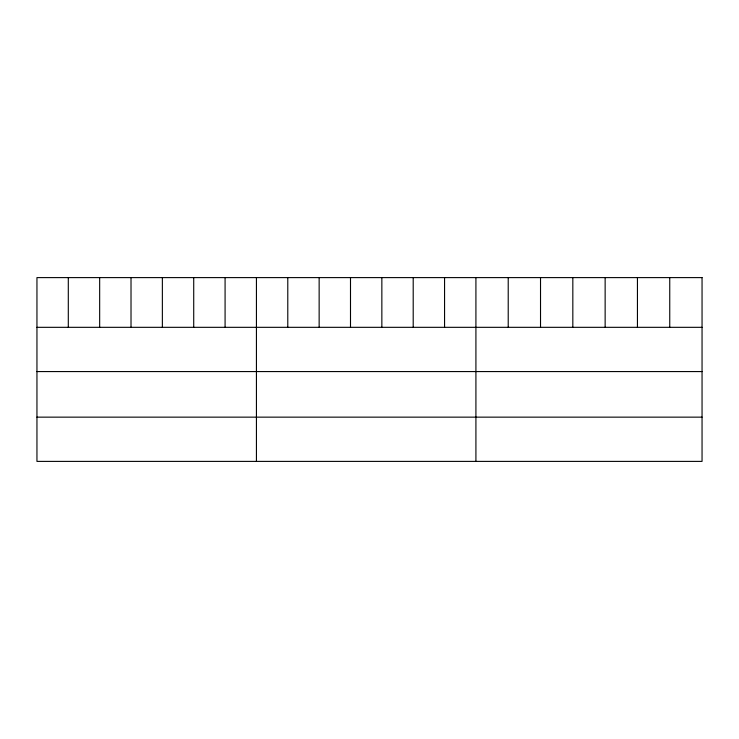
<?xml version="1.0" encoding="UTF-8"?>
<svg xmlns="http://www.w3.org/2000/svg" width="739" height="739" viewBox="0 0 739 739"><rect width="100%" height="100%" fill="white"/><g stroke="black" fill="none" stroke-linecap="round" stroke-linejoin="round"><path stroke-width="1.11" d="M36.95 327.322L702.05 327.322M36.95 371.569L702.05 371.569M36.95 417.147L702.05 417.147M669.746 277.605L669.746 327.322M637.443 277.605L637.443 327.322M605.139 277.605L605.139 327.322M572.827 277.605L572.827 327.322M540.523 277.605L540.523 327.322M508.22 277.605L508.22 327.322M475.916 277.605L475.916 461.395M444.564 277.605L444.564 327.322M413.203 277.605L413.203 327.322M381.851 277.605L381.851 327.322M350.498 277.605L350.498 327.322M319.146 277.605L319.146 327.322M287.785 277.605L287.785 327.322M256.433 277.605L256.433 461.395M225.081 277.605L225.081 327.322M193.72 277.605L193.72 327.322M162.368 277.605L162.368 327.322M131.015 277.605L131.015 327.322M99.663 277.605L99.663 327.322M68.302 277.605L68.302 327.322M702.05 277.605L36.95 277.605L36.95 461.395L702.05 461.395L702.05 277.605"/></g></svg>
